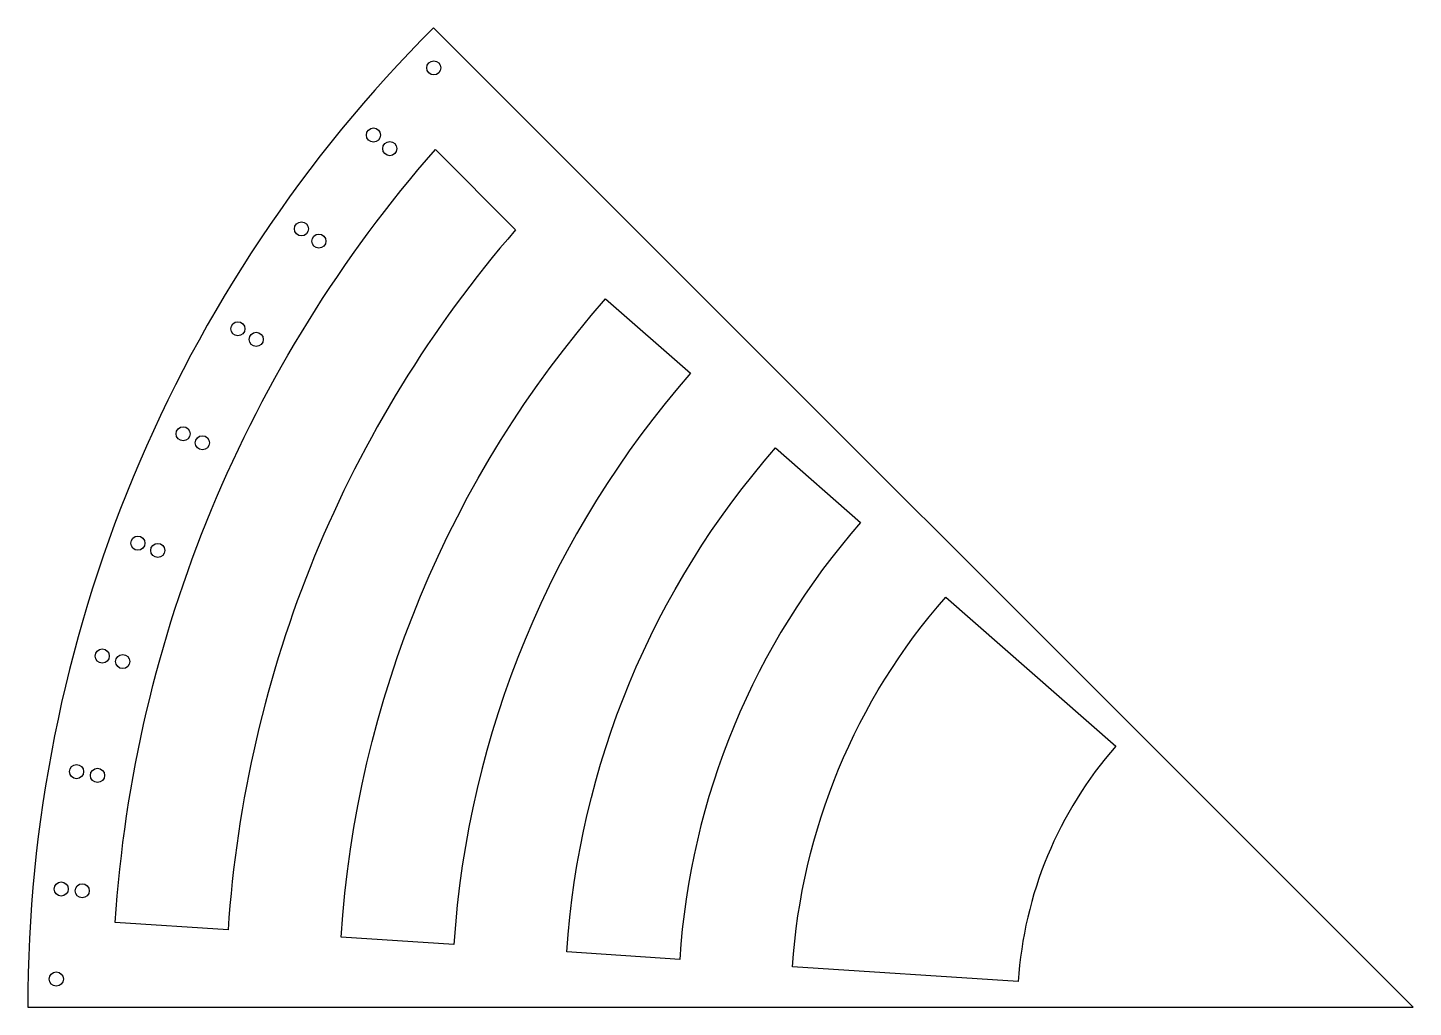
# Model space of a CAD drawing. Header units: inches. Extents: x -12.2 to 0, y 0 to 8.7.
import ezdxf

# ---------------------------------------------------------------- set-up
doc = ezdxf.new("R2010")
doc.units = ezdxf.units.IN
doc.header["$MEASUREMENT"] = 0

msp = doc.modelspace()

# ---------------------------------------------------------------- linework, layer by layer
for points in [[(-8.662, 8.662, 0.198912), (-12.25, 0), (0, 0)], [(-10.478, 0.685), (-11.476, 0.75, -0.165196), (-8.645, 7.584), (-7.936, 6.875, 0.163598)], [(-8.482, 0.554), (-9.48, 0.62, -0.165196), (-7.141, 6.265), (-6.39, 5.606, 0.165196)], [(-6.486, 0.424), (-7.484, 0.489, -0.165196), (-5.638, 4.946), (-4.886, 4.287, 0.165196)], [(-3.493, 0.228), (-5.488, 0.359, -0.165196), (-4.134, 3.627), (-2.631, 2.308, 0.165196)]]:
    msp.add_lwpolyline(points, format="xyb", close=True)
for centre in [(-8.66, 8.307), (-9.193, 7.713), (-9.049, 7.593), (-9.83, 6.883), (-9.676, 6.775), (-10.392, 6), (-10.23, 5.906), (-10.876, 5.071), (-10.706, 4.992), (-11.276, 4.104), (-11.1, 4.04), (-11.591, 3.106), (-11.41, 3.057), (-11.818, 2.084), (-11.633, 2.051), (-11.954, 1.046), (-11.768, 1.03), (-11.997, 0.25)]:
    msp.add_circle(centre, 0.0625)

doc.saveas('drawing.dxf')
